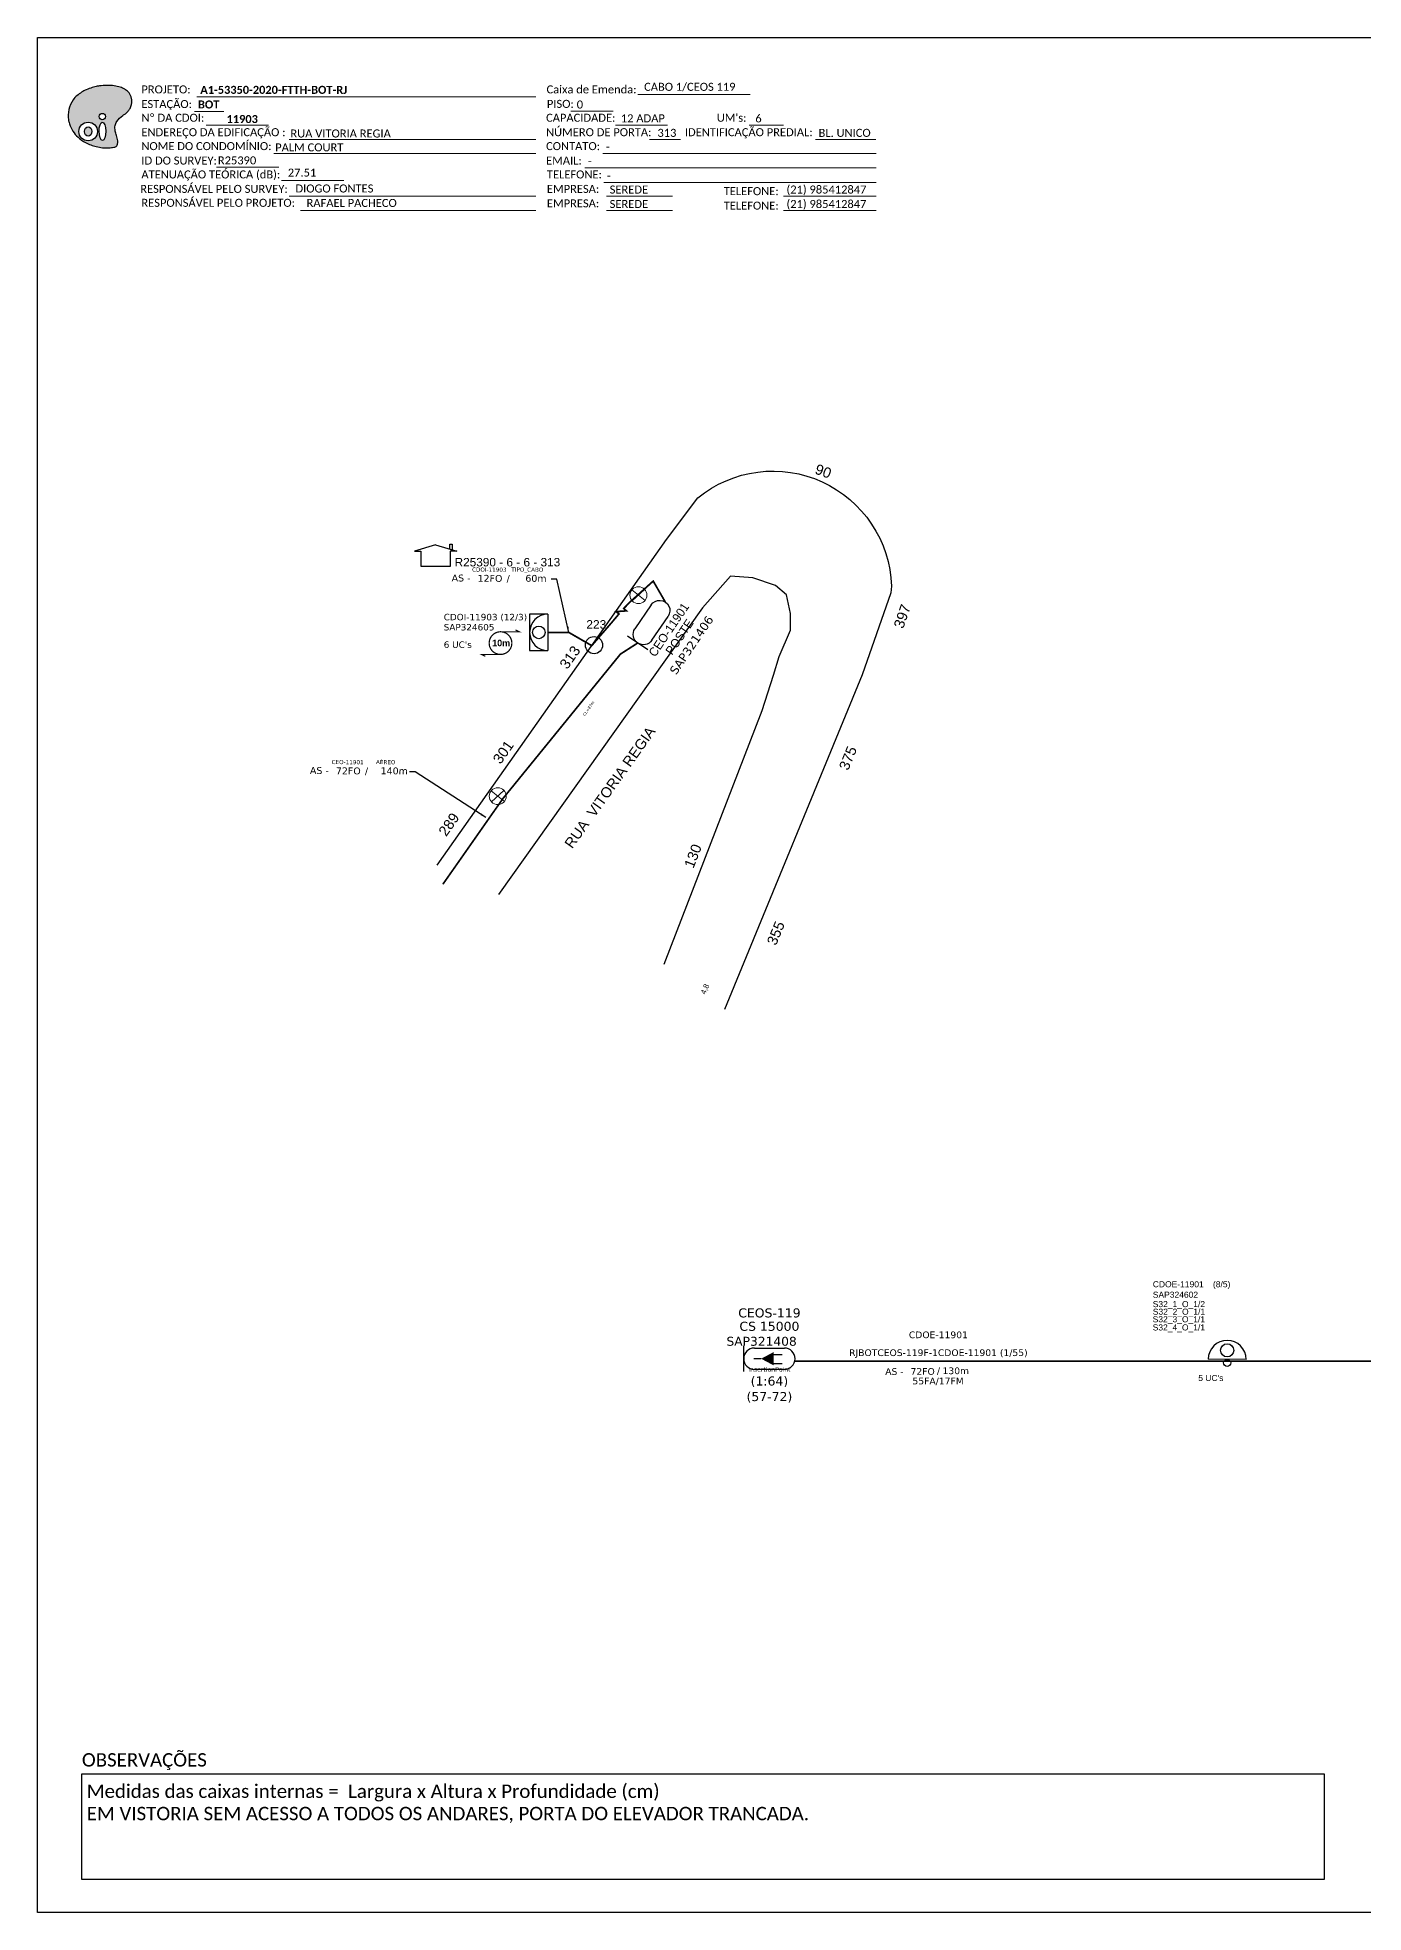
# Model space of a CAD drawing. Header units: metres. Extents: x 1371954 to 1372880, y 14917771 to 14918427.
# Drawn here: x 1371954 to 1372417, y 14917771 to 14918427 of the extents above; entities that cross this region are included whole.
import ezdxf
from ezdxf.enums import TextEntityAlignment as Align

# ---------------------------------------------------------------- set-up
doc = ezdxf.new("R2010")
doc.units = ezdxf.units.M
doc.header["$LTSCALE"] = 0.1
doc.header["$MEASUREMENT"] = 0
doc.linetypes.add('PHANTOM2', pattern=[1.25, 0.625, -0.125, 0.125, -0.125, 0.125, -0.125])
for name, color, linetype in [('10.0-Cartográfico', 252, 'Continuous'), ('10.2-Nº Policía', 2, 'Continuous'), ('10.3-Nome das Ruas', 252, 'Continuous'), ('20.1-CDO_INTERIOR', 1, 'Continuous'), ('20.2-CDO_POSTE', 1, 'Continuous'), ('20.4-CEO', 1, 'Continuous'), ('20.4-CEOS', 1, 'Continuous'), ('20.5-CABO AÉREO', 1, 'FENCELINE1'), ('20.5-CABO EM DUTO', 1, 'Continuous'), ('20.8-Folga', 1, 'Continuous'), ('20.9-SUBIDA DE LATERAL', 5, 'Continuous'), ('Celulização - CABO 04', 7, 'Continuous'), ('label_cabos', 7, 'Continuous'), ('Legenda', 1, 'Continuous'), ('SURVEYS', 7, 'Continuous'), ('SURVEYS_LEGENDAS', 7, 'Continuous')]:
    doc.layers.add(name, color=color, linetype=linetype)
for name, color, linetype, lineweight in [('10.1-Caixas Subterrâneas', 5, 'Continuous', 0), ('10.4-Postes', 1, 'Continuous', 0), ("20.0-LEGENDA DOS CDO'S", 1, 'Continuous', 0), ('20.6-CORDOALHA_SUPORTE', 7, 'Continuous', 25), ('40.1-ETIQUETAS', 1, 'Continuous', 20)]:
    doc.layers.add(name, color=color, linetype=linetype, lineweight=lineweight)
doc.layers.add('EXTRA', color=50, linetype='Continuous', plot=False)
doc.styles.add('ARIAL', font='arial.ttf')
doc.styles.add('siredit', font='verdana.ttf')
doc.styles.get("Standard").update_dxf_attribs({"font": 'arial.ttf'})
doc.styles.add('Style-font000', font='font000.shx')
doc.styles.add('WMF-Calibri0', font='CALIBRI.TTF')
doc.styles.add('WMF-Calibri1', font='CALIBRIB.TTF')
doc.linetypes.add('FENCELINE1', pattern='A,0.25,-0.1,[133,ltypeshp.shx,S=0.1,R=0,X=-0.1,Y=0],-0.1,1', length=1.45)
doc.dimstyles.new('CC', dxfattribs={"dimtxt": 1, "dimasz": 2, "dimexe": 0.18, "dimexo": 0.0625, "dimgap": 0.09, "dimtad": 0, "dimdec": 0, "dimrnd": 1, "dimzin": 0, "dimdsep": 46, "dimtxsty": 'siredit', "dimblk": 'NONE', "dimcen": 0, "dimse1": 1, "dimse2": 1, "dimsd1": 1, "dimsd2": 1, "dimclrt": 7, "dimadec": 0, "dimazin": 0, "dimtfac": 1, "dimtdec": 0, "dimtofl": 0, "dimtmove": 0, "dimatfit": 3, "dimfxl": 0, "dimtolj": 1, "dimtzin": 0, "dimarcsym": 0})
doc.dimstyles.new('CL', dxfattribs={"dimtxt": 1, "dimasz": 2, "dimexe": 0.18, "dimexo": 0.0625, "dimgap": 0.09, "dimtad": 0, "dimdec": 0, "dimrnd": 1, "dimzin": 0, "dimdsep": 46, "dimtxsty": 'siredit', "dimblk": 'NONE', "dimcen": 0, "dimse1": 1, "dimse2": 1, "dimsd1": 1, "dimsd2": 1, "dimclrt": 7, "dimadec": 0, "dimazin": 0, "dimtfac": 1, "dimtdec": 0, "dimtofl": 0, "dimtmove": 0, "dimatfit": 3, "dimfxl": 0, "dimtolj": 1, "dimtzin": 0, "dimarcsym": 0})

# ---------------------------------------------------------------- blocks, each defined once
blk = doc.blocks.new('OI')
h = blk.add_hatch(color=40)
edge = h.paths.add_edge_path()
edge.add_spline(control_points=[(4.35, -0.67), (3.92, -0.99), (3.26, -1.5), (2.81, -2.59), (2.9, -3.5), (3.06, -4.27), (3.31, -4.85), (3.37, -5.39), (3.4, -5.88), (3.2, -6.4), (2.54, -6.61), (1.65, -6.63), (0.55, -6.67), (-0.56, -6.42), (-1.61, -6.14), (-2.77, -5.61), (-3.92, -4.77), (-4.89, -3.7), (-5.34, -2.65), (-5.6, -1.94), (-5.85, -0.96), (-5.71, 0.47), (-5.1, 2.02), (-4.14, 3.02), (-3.3, 3.61), (-2.37, 4.16), (-1.36, 4.44), (-0.56, 4.7), (0.79, 4.85), (2.24, 4.97), (3.79, 4.57), (4.67, 4.21), (5.44, 3.65), (5.76, 2.99), (6.03, 2.21), (6.01, 1.46), (5.72, 0.64), (5.31, 0.08), (4.88, -0.38), (4.51, -0.55), (4.35, -0.67)], knot_values=[0, 0, 0, 0, 1.60434, 2.417191, 3.427595, 4.282808, 4.776746, 5.304182, 5.888771, 6.258406, 6.858137, 7.79129, 8.986195, 10.124242, 11.187857, 12.242908, 13.953784, 15.414161, 16.515391, 17.349188, 17.675853, 19.552021, 21.515531, 22.568638, 23.63245, 24.621084, 25.782718, 26.745347, 27.142653, 29.870543, 31.004649, 31.921532, 32.709589, 33.801391, 34.042471, 35.192333, 35.971461, 36.628871, 37.254359, 37.836911, 37.836911, 37.836911, 37.836911], degree=3, periodic=0)
h.paths.add_polyline_path([(1.13, -0.87, -1), (-0.04, -0.87, -1)], flags=16)
edge = h.paths.add_edge_path(flags=16)
edge.add_ellipse((0.56, -3.59), major_axis=(-0.02, 1.71), ratio=0.361305, start_angle=0, end_angle=360)
h.paths.add_polyline_path([(-0.36, -3.62, -1), (-3.8, -3.62, -1)], flags=16)
edge = h.paths.add_edge_path(flags=0)
edge.add_ellipse((-2.08, -3.62), major_axis=(0, 0.885), ratio=0.758294, start_angle=0, end_angle=360)
at = {"color": 40}
for centre, radius in [((-2.08, -3.62), 1.72), ((0.54, -0.87), 0.587)]:
    blk.add_circle(centre, radius, dxfattribs=at)
blk.add_ellipse((-2.08, -3.62), major_axis=(0, 0.885), ratio=0.758294, start_param=-3.141592653589792, end_param=3.141592653589792, dxfattribs=at)
blk.add_ellipse((0.56, -3.59), major_axis=(-0.02, 1.71), ratio=0.361305, dxfattribs=at)
at = {"color": 40, "start_tangent": (-0.800898, -0.598801), "end_tangent": (-0.800898, -0.598801)}
blk.add_spline([(4.35, -0.67), (3.2, -1.78), (2.9, -2.54), (2.92, -3.55), (3.12, -4.38), (3.28, -4.85), (3.37, -5.37), (3.35, -5.95), (3.2, -6.29), (2.66, -6.55), (1.73, -6.63), (0.54, -6.62), (-0.58, -6.41), (-1.6, -6.11), (-2.56, -5.67), (-3.95, -4.67), (-4.89, -3.56), (-5.37, -2.56), (-5.64, -1.78), (-5.72, -1.46), (-5.63, 0.42), (-4.84, 2.22), (-4.13, 2.99), (-3.27, 3.62), (-2.4, 4.09), (-1.3, 4.47), (-0.37, 4.72), (0.02, 4.77), (2.75, 4.8), (3.85, 4.53), (4.69, 4.16), (5.31, 3.68), (5.85, 2.73), (5.93, 2.5), (5.94, 1.35), (5.67, 0.62), (5.29, 0.08), (4.84, -0.36), (4.35, -0.67)], degree=3, dxfattribs=at)
blk = doc.blocks.new('caixa_subterranea_existente')
blk.add_circle((0, 0), 1)
blk = doc.blocks.new('PTPT')
at = {"layer": '10.4-Postes', "color": 1, "linetype": 'PHANTOM2'}
for points in [[(-0.0000079, 0.0000104), (0.0000075, -0.000002)], [(0.000007, 0.0000109), (-0.0000074, -0.0000025)]]:
    blk.add_lwpolyline(points, dxfattribs=at)
at = {"layer": '10.4-Postes', "color": 1}
blk.add_circle((-0.0000002, 0.0000042), 0.00000987, dxfattribs=at)
blk = doc.blocks.new('A$C74867F1D')
at = {"color": 5, "const_width": 0.2}
blk.add_lwpolyline([(2.6, 1.57), (1.66, 1.07), (1.87, 0.72), (0.73, 0.99), (0.94, 0.64), (0.05, 0.09)], dxfattribs=at)
blk = doc.blocks.new('CDO_INTERIOR1')
at = {"layer": '20.1-CDO_INTERIOR'}
for p, q in [((0, 0.167), (0, -0.167)), ((0.167, 0.167), (0, 0.167)), ((0, -0.167), (0.167, -0.167))]:
    blk.add_line(p, q, dxfattribs=at)
blk.add_lwpolyline([(0.167, 0.167), (0.167, -0.167)], dxfattribs=at)
blk.add_circle((0.084, 0), 0.0577, dxfattribs=at)
blk.add_arc((0.167, 0), 0.167, 89.9724, 269.9724, dxfattribs=at)
at = {"layer": '20.1-CDO_INTERIOR', "style": 'siredit', "flags": 1}
for tag, height, p in [('ID', 0.0591, (-0.012, 0.287)), ('COORX', 0.0394, (0, 0)), ('COORY', 0.0394, (0, 0))]:
    blk.add_attdef(tag, text='', height=height, rotation=359.9724, dxfattribs=at).set_placement(p, align=Align.MIDDLE_LEFT)
at = {"layer": '20.1-CDO_INTERIOR', "style": 'siredit'}
for tag, p in [('TIPO_CDO', (-0.788, 0.048)), ('CDO', (-0.788, 0.141)), ('Nº_UCs', (-0.788, -0.112))]:
    blk.add_attdef(tag, text='', height=0.0591, rotation=359.9724, dxfattribs=at).set_placement(p, align=Align.MIDDLE_LEFT)
blk = doc.blocks.new('*D97')
at = {"layer": 'Defpoints', "color": 0}
for p in [(1372164.27, 14918232.45), (1372171.21, 14918227.59), (1372114.59, 14918161.48)]:
    blk.add_point(p, dxfattribs=at)
at = {"layer": 'Celulização - CABO 04', "color": 7, "insert": (1372146.37, 14918192.11), "char_height": 1, "attachment_point": 5, "rotation": 55.00386, "style": 'siredit'}
blk.add_mtext('\\A1;CL=87m', dxfattribs=at)
blk = doc.blocks.new('_None')
blk = doc.blocks.new('A$C7D571CCD')
at = {"layer": 'EXTRA', "style": 'siredit'}
for tag, p in [('ID', (6.68, 1.72)), ('XX', (11.11, 1.72))]:
    blk.add_attdef(tag, text='', height=0.48, rotation=359.69, dxfattribs=at).set_placement(p, align=Align.MIDDLE_CENTER)
at = {"layer": 'Legenda', "color": 7, "style": 'siredit'}
for tag, p in [('TIPO_CABO', (3.39, 0.74)), ('CABO', (6.76, 0.7)), ('/', (8.88, 0.7)), ('METROS', (12.11, 0.7))]:
    blk.add_attdef(tag, text='', height=0.8, rotation=359.69, dxfattribs=at).set_placement(p, align=Align.MIDDLE_CENTER)
blk = doc.blocks.new('A$C01EB38BF')
at = {"layer": '20.8-Folga', "color": 1, "const_width": 0.146}
blk.add_lwpolyline([(2.23, 2.92, 1.000012), (2.23, 0.28, 0.999978)], format="xyb", close=True, dxfattribs=at)
at = {"layer": '20.8-Folga', "color": 1, "const_width": 0.137}
for points in [[(2.23, 2.92), (4.42, 2.92), (3.98, 3.13)], [(2.23, 0.28), (0.03, 0.28), (0.47, 0.06)]]:
    blk.add_lwpolyline(points, dxfattribs=at)
at = {"layer": '20.5-CABO EM DUTO', "insert": (1.26, 1.99), "char_height": 0.75, "width": 12.9949, "attachment_point": 1}
blk.add_mtext('{\\fArial|b1|i0|c0|p34;10m}', dxfattribs=at)
blk = doc.blocks.new('LVLV')
for p, q in [((0, 0.0000254), (-0.0000251, 0.000018)), ((0, 0.0000254), (0.0000251, 0.000018)), ((0.0000169, 0.0000264), (0.0000195, 0.0000264)), ((0.0000169, 0.0000205), (0.0000169, 0.0000264)), ((0.0000195, 0.0000264), (0.0000195, 0.0000198)), ((-0.0000251, 0.000018), (-0.0000173, 0.000018)), ((-0.0000172, 0), (-0.0000172, 0.0000179)), ((0.0000172, 0), (-0.0000172, 0)), ((0.0000251, 0.000018), (0.0000172, 0.000018)), ((0.0000172, 0.000018), (0.0000172, 0))]:
    blk.add_line(p, q)

msp = doc.modelspace()

# ---------------------------------------------------------------- linework, layer by layer
msp.add_lwpolyline([(1371953.78, 14918426.59), (1372880.42, 14918426.59), (1372880.42, 14917771.39), (1371953.78, 14917771.39)], close=True)
at = {"color": 7, "lineweight": 0}
for points in [[(1372163.56, 14918406.65), (1372202.77, 14918406.65)], [(1372008.61, 14918400.77), (1372018.83, 14918400.77)], [(1372009.42, 14918405.89), (1372127.93, 14918405.89)], [(1372140.1, 14918400.84), (1372154.89, 14918400.84)], [(1372012.76, 14918395.98), (1372034.52, 14918395.98)], [(1372155.77, 14918395.98), (1372173.89, 14918395.98)], [(1372202.48, 14918395.98), (1372214.44, 14918395.98)], [(1372041.73, 14918390.93), (1372127.93, 14918390.93)], [(1372167.6, 14918390.93), (1372178.44, 14918390.93)], [(1372225.59, 14918390.93), (1372246.74, 14918390.93)], [(1372016.38, 14918381.3), (1372038.13, 14918381.3)], [(1372036.41, 14918386.08), (1372127.93, 14918386.08)], [(1372144.97, 14918381.03), (1372246.79, 14918381.03)], [(1372151.27, 14918386.08), (1372246.79, 14918386.08)], [(1372039.06, 14918376.67), (1372060.81, 14918376.67)], [(1372151.66, 14918375.98), (1372246.79, 14918375.98)], [(1372041.73, 14918371.12), (1372127.93, 14918371.12)], [(1372152.61, 14918371.12), (1372175.69, 14918371.12)], [(1372214.39, 14918371.12), (1372246.79, 14918371.12)], [(1372045.62, 14918366.08), (1372127.93, 14918366.08)], [(1372152.61, 14918366.08), (1372175.69, 14918366.08)], [(1372214.39, 14918366.08), (1372246.79, 14918366.08)]]:
    msp.add_lwpolyline(points, dxfattribs=at)
at = {"color": 0}
msp.add_lwpolyline([(1371969.32, 14917819.85), (1372403.39, 14917819.85), (1372403.39, 14917782.88), (1371969.32, 14917782.88)], close=True, dxfattribs=at)
at = {"layer": '10.0-Cartográfico'}
for points in [[(1372093.39, 14918137.37), (1372173.53, 14918251.15), (1372184.56, 14918265.79), (1372186.85, 14918267.53), (1372189.26, 14918269.1), (1372191.77, 14918270.51), (1372194.38, 14918271.73), (1372197.06, 14918272.77), (1372199.81, 14918273.62), (1372202.61, 14918274.28), (1372205.45, 14918274.75), (1372208.32, 14918275.01), (1372211.19, 14918275.08), (1372214.07, 14918274.94), (1372216.93, 14918274.61), (1372219.76, 14918274.08), (1372222.54, 14918273.35), (1372225.27, 14918272.44), (1372227.93, 14918271.33), (1372230.5, 14918270.05), (1372232.98, 14918268.58), (1372235.35, 14918266.95), (1372237.6, 14918265.16), (1372239.73, 14918263.22), (1372241.71, 14918261.13), (1372243.54, 14918258.92), (1372245.22, 14918256.58), (1372246.73, 14918254.12), (1372248.06, 14918251.58), (1372249.22, 14918248.94), (1372250.19, 14918246.23), (1372250.96, 14918243.46), (1372251.55, 14918240.64), (1372251.94, 14918237.79), (1372252.13, 14918234.92), (1372251.97, 14918232.58), (1372241.98, 14918203.93), (1372193.78, 14918086.93)], [(1372172.71, 14918102.78), (1372207.04, 14918191.39), (1372210.96, 14918203.79), (1372212.92, 14918210.31), (1372216.83, 14918219.45), (1372216.83, 14918225.32), (1372215.53, 14918231.85), (1372211.61, 14918235.11), (1372203.78, 14918237.72), (1372195.94, 14918238.37), (1372186.15, 14918227.28), (1372114.89, 14918127.09)]]:
    msp.add_lwpolyline(points, dxfattribs=at)
at = {"layer": '20.2-CDO_POSTE', "color": 0}
msp.add_line((1372376.1, 14917964.67), (1372362.84, 14917964.7), dxfattribs=at)
for centre, major_axis, start_param, end_param in [((1372369.47, 14917964.68), (4.69, 4.69), 5.495728, 8.63732), ((1372369.47, 14917967.83), (-1.62, 1.62), 3.92493147474451, 10.2081167819241), ((1372369.46, 14917963.46), (-0.868, 0.868), 3.924931473501319, 10.20811678068091)]:
    msp.add_ellipse(centre, major_axis=major_axis, ratio=1, start_param=start_param, end_param=end_param, dxfattribs=at)
at = {"layer": '20.4-CEO', "color": 5}
for p, q in [((1372168.18, 14918228.34), (1372162.54, 14918219.99)), ((1372168.49, 14918215.97), (1372174.13, 14918224.32)), ((1372167.09, 14918212.58), (1372159.92, 14918217.43))]:
    msp.add_line(p, q, dxfattribs=at)
at = {"layer": '20.4-CEO', "color": 5, "extrusion": (0, 0, -1)}
for centre, major_axis, start_param, end_param in [((1372171.15, 14918226.33), (2.54, 2.54), 4.521316, 7.662909), ((1372165.51, 14918217.98), (-2.54, 2.54), 2.95052, 6.092112)]:
    msp.add_ellipse(centre, major_axis=major_axis, ratio=1, start_param=start_param, end_param=end_param, dxfattribs=at)
at = {"layer": '20.4-CEOS', "color": 0}
for p, q in [((1372204.28, 14917968.63), (1372214.76, 14917968.63)), ((1372214.76, 14917961.17), (1372204.28, 14917961.17))]:
    msp.add_line(p, q, dxfattribs=at)
for points in [[(1372200.55, 14917960.4), (1372200.55, 14917969.4)], [(1372206.63, 14917964.9), (1372204.11, 14917964.9)], [(1372210.76, 14917966.38), (1372213.94, 14917966.38)], [(1372210.76, 14917963.28), (1372213.94, 14917963.28)]]:
    msp.add_lwpolyline(points, dxfattribs=at)
msp.add_lwpolyline([(1372206.63, 14917964.9, 0, 4.61, 0), (1372210.95, 14917964.9, 4.61, 4.61, 0)], format="xyseb", dxfattribs=at)
for centre, start, end in [((1372204.28, 14917964.9), 90, 270), ((1372214.76, 14917964.9), 270, 90)]:
    msp.add_arc(centre, 3.73, start, end, dxfattribs=at)
at = {"layer": '20.5-CABO AÉREO', "color": 0, "linetype": 'FENCELINE1', "ltscale": 0.065, "const_width": 0.6}
msp.add_lwpolyline([(1372095.43, 14918130.71), (1372116.39, 14918160.63), (1372157.46, 14918211.12), (1372163.5, 14918215.01)], dxfattribs=at)
at = {"layer": '20.5-CABO AÉREO', "color": 0, "linetype": 'FENCELINE1', "ltscale": 0.06, "const_width": 0.624}
for points in [[(1372369.41, 14917964.02), (1372218.38, 14917964.02), (1372218.38, 14917964.02), (1372218.38, 14917964.02)], [(1372369.46, 14917964.02), (1372533.19, 14917964.02)]]:
    msp.add_lwpolyline(points, dxfattribs=at)
at = {"layer": '20.5-CABO EM DUTO', "linetype": 'ByBlock', "const_width": 0.6}
for points in [[(1372173.16, 14918229.3), (1372168.92, 14918236.64), (1372160.81, 14918229.33)], [(1372154.93, 14918222.75), (1372147.43, 14918214.08), (1372139.43, 14918218.7), (1372132.12, 14918218.7)]]:
    msp.add_lwpolyline(points, dxfattribs=at)

# ---------------------------------------------------------------- block references
at = {"color": 7, "xscale": 1.893721323203156, "yscale": 1.89372132346034, "zscale": 1.893721323255789, "rotation": 0.1532895881049482}
msp.add_blockref('OI', (1371975.4, 14918400.62), dxfattribs=at)
at = {"layer": '10.0-Cartográfico', "xscale": 3, "yscale": 3, "zscale": 3}
msp.add_blockref('A$C7D571CCD', (1372091.61, 14918235.49), dxfattribs=at).add_auto_attribs({'ID': 'CDOI-11903', 'CABO': '12FO', 'METROS': '60m', 'XX': 'TIPO_CABO', '/': '/', 'TIPO_CABO': 'AS -'})
at = {"layer": '10.0-Cartográfico', "xscale": 3, "yscale": 3, "zscale": 3, "rotation": 1.00000001491834}
msp.add_blockref('caixa_subterranea_existente', (1372148.24, 14918214.27), dxfattribs=at)
at = {"layer": '10.0-Cartográfico', "color": 0, "xscale": 3, "yscale": 3, "zscale": 3}
msp.add_blockref('A$C7D571CCD', (1372042.1, 14918168.22), dxfattribs=at).add_auto_attribs({'ID': 'CEO-11901', 'CABO': '72FO', 'METROS': '140m', 'XX': 'AÉREO', '/': '/', 'TIPO_CABO': 'AS -'})
at = {"layer": '10.4-Postes', "color": 1, "lineweight": -3, "xscale": 300000, "yscale": 300000, "zscale": 300000}
for p in [(1372163.8, 14918230.46), (1372114.65, 14918160.23)]:
    msp.add_blockref('PTPT', p, dxfattribs=at)
at = {"layer": '20.1-CDO_INTERIOR', "xscale": 38.10000000055878, "yscale": 38.10000000055878, "zscale": 38.10000000055878}
msp.add_blockref('CDO_INTERIOR1', (1372125.74, 14918218.7), dxfattribs=at).add_auto_attribs({'Nº_UCs': "6 UC's", 'CDO': 'CDOI-11903 (12/3)', 'TIPO_CDO': 'SAP324605'})
at = {"layer": '20.8-Folga', "xscale": 3, "yscale": 3, "zscale": 3}
msp.add_blockref('A$C01EB38BF', (1372108.87, 14918210.17), dxfattribs=at)
at = {"layer": '20.9-SUBIDA DE LATERAL', "xscale": 3, "yscale": 3, "zscale": 3, "rotation": 18.00979762033992}
msp.add_blockref('A$C74867F1D', (1372154.86, 14918222.46), dxfattribs=at)
at = {"layer": 'SURVEYS', "color": 0, "xscale": 295227.096627807, "yscale": 295227.096627807, "zscale": 295227.096627807}
msp.add_blockref('LVLV', (1372092.87, 14918241.77), dxfattribs=at)

# ---------------------------------------------------------------- texts
at = {"color": 7, "lineweight": 0, "style": 'WMF-Calibri0'}
for s, height, p in [('PROJETO:', 2.797, (1371990.07, 14918407.05)), ('Caixa de Emenda:', 2.7966, (1372131.65, 14918407.05)), ('ESTAÇÃO:', 2.797, (1371990.07, 14918401.94)), ('Nº DA CDOI:', 2.7966, (1371990.07, 14918397.15)), ('CAPACIDADE:', 2.7966, (1372131.48, 14918397.15)), ('PISO:', 2.797, (1372131.76, 14918402)), ("UM's:", 2.797, (1372191.14, 14918397.15)), ('ENDEREÇO DA EDIFICAÇÃO :', 2.7966, (1371990.07, 14918392.1)), ('NÚMERO DE PORTA:', 2.7966, (1372131.48, 14918392.1)), ('IDENTIFICAÇÃO PREDIAL:', 2.7966, (1372179.97, 14918392.1)), ('NOME DO CONDOMÍNIO:', 2.7966, (1371990.07, 14918387.24)), ('CONTATO:', 2.797, (1372131.48, 14918387.24)), ('ATENUAÇÃO TEÓRICA (dB):', 2.7966, (1371990.07, 14918377.34)), ('ID DO SURVEY:', 2.7966, (1371990.07, 14918382.19)), ('EMAIL:', 2.797, (1372131.48, 14918382.19)), ('TELEFONE:', 2.797, (1372131.76, 14918377.34)), ('RESPONSÁVEL PELO SURVEY:', 2.7966, (1371989.69, 14918372.29)), ('EMPRESA:', 2.797, (1372131.76, 14918372.29)), ('TELEFONE:', 2.797, (1372193.55, 14918371.5)), ('RESPONSÁVEL PELO PROJETO:', 2.7966, (1371990.07, 14918367.43)), ('EMPRESA:', 2.797, (1372131.76, 14918367.24)), ('TELEFONE:', 2.797, (1372193.55, 14918366.45))]:
    msp.add_text(s, height=height, dxfattribs=at).set_placement(p)
at = {"color": 7}
for s, height, style, p in [('A1-53350-2020-FTTH-BOT-RJ', 2.7966, 'WMF-Calibri1', (1372010.66, 14918406.9)), ('CABO 1/CEOS 119', 2.7966, 'WMF-Calibri0', (1372165.74, 14918407.96)), ('BOT', 2.797, 'WMF-Calibri1', (1372009.85, 14918401.79)), ('0', 2.8, 'WMF-Calibri0', (1372142.2, 14918401.77)), ('12 ADAP', 2.797, 'WMF-Calibri0', (1372157.6, 14918396.95)), ('6', 2.8, 'WMF-Calibri0', (1372204.59, 14918396.92)), ('RUA VITORIA REGIA ', 2.7966, 'WMF-Calibri0', (1372042.15, 14918391.65)), ('313', 2.797, 'WMF-Calibri0', (1372170.38, 14918391.87)), ('BL. UNICO', 2.797, 'WMF-Calibri0', (1372226.69, 14918391.87)), ('PALM COURT', 2.797, 'WMF-Calibri0', (1372036.83, 14918386.8)), ('-', 2.8, 'WMF-Calibri0', (1372152.37, 14918387.01)), ('R25390 ', 2.797, 'WMF-Calibri0', (1372016.8, 14918382.25)), ('27.51', 2.797, 'WMF-Calibri0', (1372041.24, 14918377.98)), ('-', 2.8, 'WMF-Calibri0', (1372146.07, 14918381.96)), ('DIOGO FONTES', 2.7966, 'WMF-Calibri0', (1372043.91, 14918372.43)), ('-', 2.8, 'WMF-Calibri0', (1372152.75, 14918376.91)), ('SEREDE', 2.797, 'WMF-Calibri0', (1372153.7, 14918372.06)), ('(21) 985412847', 2.7966, 'WMF-Calibri0', (1372215.48, 14918372.06)), ('RAFAEL PACHECO', 2.7966, 'WMF-Calibri0', (1372047.8, 14918367.38)), ('SEREDE', 2.797, 'WMF-Calibri0', (1372153.7, 14918367.01)), ('(21) 985412847', 2.7966, 'WMF-Calibri0', (1372215.48, 14918367.01))]:
    msp.add_text(s, height=height, dxfattribs=dict(at, style=style)).set_placement(p)
at = {"color": 7, "style": 'WMF-Calibri1'}
msp.add_text('11903', height=2.797, dxfattribs=at).set_placement((1372025.32, 14918396.7), align=Align.CENTER)
at = {"style": 'WMF-Calibri0'}
msp.add_text('OBSERVAÇÕES', height=4.68, dxfattribs=at).set_placement((1371969.29, 14917822.38))
at = {"insert": (1371970.98, 14917816.11), "char_height": 4.68, "width": 432.4037, "attachment_point": 1, "style": 'WMF-Calibri0'}
msp.add_mtext('Medidas das caixas internas =  Largura x Altura x Profundidade (cm)\\PEM VISTORIA SEM ACESSO A TODOS OS ANDARES, PORTA DO ELEVADOR TRANCADA.', dxfattribs=at)
at = {"layer": '10.1-Caixas Subterrâneas'}
msp.add_text('223', height=3, dxfattribs=at).set_placement((1372145.54, 14918219.99))
at = {"layer": '10.2-Nº Policía', "color": 0}
for s, rotation, p in [('90', 340.01941, (1372225.1, 14918274.31)), ('397', 70.81257, (1372256.24, 14918219.78)), ('313', 54.86959, (1372138.87, 14918205.55)), ('301', 54.86959, (1372115.56, 14918172.41)), ('375', 67.64641, (1372237.01, 14918170.21)), ('289', 54.86959, (1372096.57, 14918147.15)), ('130', 68.85559, (1372182.95, 14918136.01)), ('355', 67.64641, (1372211.81, 14918109.05))]:
    msp.add_text(s, height=3.6, rotation=rotation, dxfattribs=at).set_placement(p)
at = {"layer": '10.3-Nome das Ruas', "color": 252}
msp.add_text('RUA  VITORIA REGIA', height=3.6, rotation=54.57721, dxfattribs=at).set_placement((1372140.59, 14918142.9))
at = {"layer": "20.0-LEGENDA DOS CDO'S", "color": 0, "style": 'ARIAL'}
for s, p in [('SAP324602', (1372343.48, 14917986.21)), ('CDOE-11901', (1372343.48, 14917989.87)), ('S32_1_O_1/2', (1372343.45, 14917982.93)), ('S32_2_O_1/1', (1372343.48, 14917980.28)), ('S32_3_O_1/1', (1372343.44, 14917977.63)), ('S32_4_O_1/1', (1372343.44, 14917974.78)), ("5 UC's", (1372359.37, 14917957.11))]:
    msp.add_text(s, height=2.122, dxfattribs=at).set_placement(p)
msp.add_text('(8/5)', height=2.122, dxfattribs=at).set_placement((1372367.54, 14917989.87), align=Align.CENTER)
at = {"layer": '20.4-CEO', "color": 5}
for s, height, style, p in [('CEO-11901', 3.041, 'Style-font000', (1372174.36, 14918219.64)), ('POSTE', 3.041, 'Style-font000', (1372178.09, 14918217.12)), ('SAP321406', 3, 'siredit', (1372182.29, 14918214.29))]:
    msp.add_text(s, height=height, rotation=55.94767, dxfattribs=dict(at, style=style)).set_placement(p, align=Align.MIDDLE_CENTER)
at = {"layer": '20.4-CEOS', "color": 0, "style": 'siredit'}
for s, height, p in [('CEOS-119', 3.163, (1372209.52, 14917980.92)), ('CS 15000', 3.163, (1372209.52, 14917976.24)), ('SAP321408', 3.12, (1372206.79, 14917971)), ('InsertionPoint', 1.56, (1372209.52, 14917961.17)), ('InsertionPoint', 1.56, (1372209.52, 14917961.17))]:
    msp.add_text(s, height=height, dxfattribs=at).set_placement(p, align=Align.MIDDLE_CENTER)
for s, p in [('(1:64)', (1372209.52, 14917958.7)), ('(57-72)', (1372209.52, 14917953.26))]:
    msp.add_text(s, height=3.163, dxfattribs=at).set_placement(p, align=Align.TOP_CENTER)
at = {"layer": '20.6-CORDOALHA_SUPORTE', "style": 'ARIAL'}
msp.add_text('4,8', height=1.879, rotation=66.78605, dxfattribs=at).set_placement((1372186.97, 14918094.08), align=Align.MIDDLE_CENTER)
at = {"layer": '40.1-ETIQUETAS', "color": 0, "style": 'siredit'}
for s, p in [('CDOE-11901', (1372268.56, 14917973.25)), ('RJBOTCEOS-119F-1CDOE-11901 (1/55)', (1372268.56, 14917967.01)), ('55FA/17FM', (1372268.45, 14917957.11))]:
    msp.add_text(s, height=2.34, dxfattribs=at).set_placement(p, align=Align.MIDDLE_CENTER)
for s, p in [('AS -', (1372256.4, 14917960.43)), ('72FO', (1372267.29, 14917960.46)), ('/', (1372269.13, 14917960.68))]:
    msp.add_text(s, height=2.34, dxfattribs=at).set_placement(p, align=Align.MIDDLE_RIGHT)
msp.add_text('130m', height=2.34, dxfattribs=at).set_placement((1372270.01, 14917960.68), align=Align.MIDDLE_LEFT)
at = {"layer": 'SURVEYS_LEGENDAS', "color": 0}
msp.add_text('R25390 - 6 - 6 - 313', height=2.9523, dxfattribs=at).set_placement((1372099.52, 14918241.77))

# ---------------------------------------------------------------- dimensions: what is measured, and where the dimension line sits
at = {"layer": 'Celulização - CABO 04'}
dim = msp.add_aligned_dim(p1=(1372114.59, 14918161.48), p2=(1372164.27, 14918232.45), distance=-8.47, dimstyle='CL', override={"dimzin": 1, "dimpost": 'CL=<>m'}, dxfattribs=at)
dim.commit()
dim.dimension.update_dxf_attribs({"geometry": '*D97', "text_midpoint": (1372146.37, 14918192.11)})

# ---------------------------------------------------------------- leaders
at = {"layer": 'label_cabos'}
msp.add_leader([(1372139.43, 14918218.7), (1372135.29, 14918237.26), (1372133.29, 14918237.26)], dimstyle='CC', override={"dimgap": 0.09, "dimtad": 0}, dxfattribs=at)
at = {"layer": 'label_cabos', "color": 0}
msp.add_leader([(1372110.46, 14918154.03), (1372085.78, 14918169.99), (1372083.78, 14918169.99)], dimstyle='CC', override={"dimgap": 0.09, "dimtad": 0}, dxfattribs=at)

doc.saveas('drawing.dxf')
